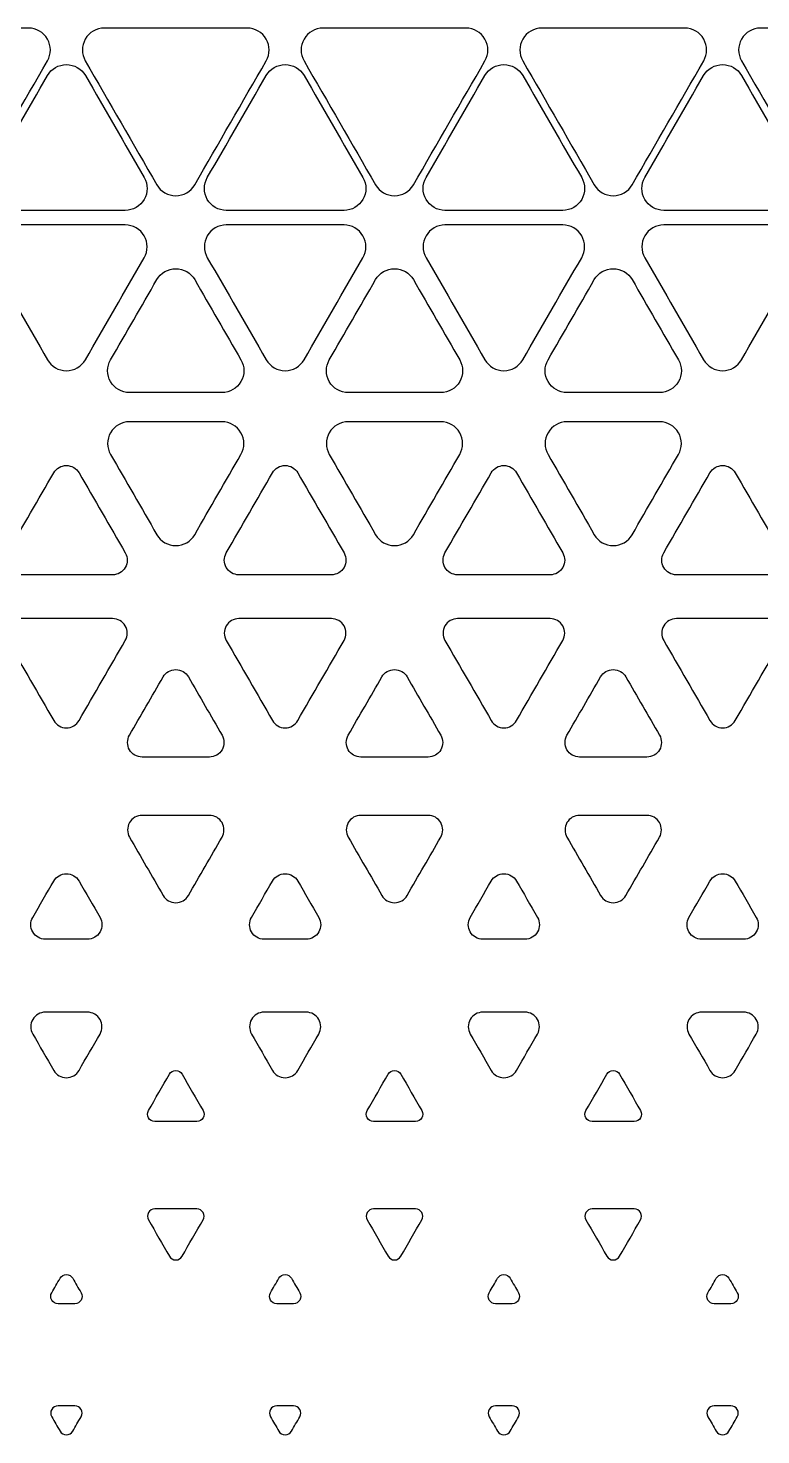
# Model space of a CAD drawing. Extents: x -66 to 148, y 54 to 150.
# Drawn here: x -10.1 to 40.1, y 53.5 to 150 of the extents above; entities that cross this region are included whole.
import ezdxf

# ---------------------------------------------------------------- set-up
doc = ezdxf.new("R2010")
doc.units = 0
doc.layers.add('Default', color=7, linetype='Continuous')

msp = doc.modelspace()

# ---------------------------------------------------------------- linework, layer by layer
at = {"layer": 'Default'}
for points, knots in [([(-21.202, 147.75), (-21.47, 148.215), (-21.47, 148.786), (-21.202, 149.25), (-20.934, 149.714), (-20.439, 150), (-19.903, 150), (-16.634, 150), (-13.366, 150), (-10.097, 150), (-9.561, 150), (-9.066, 149.714), (-8.798, 149.25), (-8.53, 148.786), (-8.53, 148.215), (-8.798, 147.75), (-10.432, 144.918), (-12.066, 142.085), (-13.701, 139.252), (-13.969, 138.788), (-14.464, 138.502), (-15, 138.502), (-15.536, 138.502), (-16.031, 138.788), (-16.299, 139.252), (-17.934, 142.085), (-19.568, 144.918), (-21.202, 147.75)], [0, 0, 0, 0, 1, 1, 1, 2, 2, 2, 11.80577, 11.80577, 11.80577, 12.80577, 12.80577, 12.80577, 13.80577, 13.80577, 13.80577, 23.616986, 23.616986, 23.616986, 24.616986, 24.616986, 24.616986, 25.616986, 25.616986, 25.616986, 35.428202, 35.428202, 35.428202, 35.428202]), ([(-6.202, 147.75), (-6.47, 148.215), (-6.47, 148.786), (-6.202, 149.25), (-5.934, 149.714), (-5.439, 150), (-4.903, 150), (-1.634, 150), (1.634, 150), (4.903, 150), (5.439, 150), (5.934, 149.714), (6.202, 149.25), (6.47, 148.786), (6.47, 148.215), (6.202, 147.75), (4.568, 144.918), (2.934, 142.085), (1.299, 139.252), (1.031, 138.788), (0.536, 138.502), (0, 138.502), (-0.536, 138.502), (-1.031, 138.788), (-1.299, 139.252), (-2.934, 142.085), (-4.568, 144.918), (-6.202, 147.75)], [0, 0, 0, 0, 1, 1, 1, 2, 2, 2, 11.80577, 11.80577, 11.80577, 12.80577, 12.80577, 12.80577, 13.80577, 13.80577, 13.80577, 23.616986, 23.616986, 23.616986, 24.616986, 24.616986, 24.616986, 25.616986, 25.616986, 25.616986, 35.428202, 35.428202, 35.428202, 35.428202]), ([(8.798, 147.75), (8.53, 148.215), (8.53, 148.786), (8.798, 149.25), (9.066, 149.714), (9.561, 150), (10.097, 150), (13.366, 150), (16.634, 150), (19.903, 150), (20.439, 150), (20.934, 149.714), (21.202, 149.25), (21.47, 148.786), (21.47, 148.215), (21.202, 147.75), (19.568, 144.918), (17.934, 142.085), (16.299, 139.252), (16.031, 138.788), (15.536, 138.502), (15, 138.502), (14.464, 138.502), (13.969, 138.788), (13.701, 139.252), (12.066, 142.085), (10.432, 144.918), (8.798, 147.75)], [0, 0, 0, 0, 1, 1, 1, 2, 2, 2, 11.80577, 11.80577, 11.80577, 12.80577, 12.80577, 12.80577, 13.80577, 13.80577, 13.80577, 23.616986, 23.616986, 23.616986, 24.616986, 24.616986, 24.616986, 25.616986, 25.616986, 25.616986, 35.428202, 35.428202, 35.428202, 35.428202]), ([(23.798, 147.75), (23.53, 148.215), (23.53, 148.786), (23.798, 149.25), (24.066, 149.714), (24.561, 150), (25.097, 150), (28.366, 150), (31.634, 150), (34.903, 150), (35.439, 150), (35.934, 149.714), (36.202, 149.25), (36.47, 148.786), (36.47, 148.215), (36.202, 147.75), (34.568, 144.918), (32.934, 142.085), (31.299, 139.252), (31.031, 138.788), (30.536, 138.502), (30, 138.502), (29.464, 138.502), (28.969, 138.788), (28.701, 139.252), (27.066, 142.085), (25.432, 144.918), (23.798, 147.75)], [0, 0, 0, 0, 1, 1, 1, 2, 2, 2, 11.80577, 11.80577, 11.80577, 12.80577, 12.80577, 12.80577, 13.80577, 13.80577, 13.80577, 23.616986, 23.616986, 23.616986, 24.616986, 24.616986, 24.616986, 25.616986, 25.616986, 25.616986, 35.428202, 35.428202, 35.428202, 35.428202]), ([(38.798, 147.75), (38.53, 148.215), (38.53, 148.786), (38.798, 149.25), (39.066, 149.714), (39.561, 150), (40.097, 150), (43.366, 150), (46.634, 150), (49.903, 150), (50.439, 150), (50.934, 149.714), (51.202, 149.25), (51.47, 148.786), (51.47, 148.215), (51.202, 147.75), (49.568, 144.918), (47.934, 142.085), (46.299, 139.252), (46.031, 138.788), (45.536, 138.502), (45, 138.502), (44.464, 138.502), (43.969, 138.788), (43.701, 139.252), (42.066, 142.085), (40.432, 144.918), (38.798, 147.75)], [0, 0, 0, 0, 1, 1, 1, 2, 2, 2, 11.80577, 11.80577, 11.80577, 12.80577, 12.80577, 12.80577, 13.80577, 13.80577, 13.80577, 23.616986, 23.616986, 23.616986, 24.616986, 24.616986, 24.616986, 25.616986, 25.616986, 25.616986, 35.428202, 35.428202, 35.428202, 35.428202]), ([(-6.201, 146.747), (-6.469, 147.212), (-6.964, 147.498), (-7.5, 147.498), (-8.036, 147.498), (-8.531, 147.212), (-8.799, 146.747), (-10.145, 144.415), (-11.491, 142.082), (-12.836, 139.75), (-13.104, 139.285), (-13.104, 138.714), (-12.836, 138.25), (-12.568, 137.786), (-12.073, 137.5), (-11.537, 137.5), (-8.846, 137.5), (-6.154, 137.5), (-3.463, 137.5), (-2.927, 137.5), (-2.432, 137.786), (-2.164, 138.25), (-1.896, 138.714), (-1.896, 139.285), (-2.164, 139.75), (-3.509, 142.082), (-4.855, 144.415), (-6.201, 146.747)], [0, 0, 0, 0, 1, 1, 1, 2, 2, 2, 10.078844, 10.078844, 10.078844, 11.078844, 11.078844, 11.078844, 12.078844, 12.078844, 12.078844, 20.153204, 20.153204, 20.153204, 21.153204, 21.153204, 21.153204, 22.153204, 22.153204, 22.153204, 30.232048, 30.232048, 30.232048, 30.232048]), ([(8.799, 146.747), (8.531, 147.212), (8.036, 147.498), (7.5, 147.498), (6.964, 147.498), (6.469, 147.212), (6.201, 146.747), (4.855, 144.415), (3.509, 142.082), (2.164, 139.75), (1.896, 139.285), (1.896, 138.714), (2.164, 138.25), (2.432, 137.786), (2.927, 137.5), (3.463, 137.5), (6.154, 137.5), (8.846, 137.5), (11.537, 137.5), (12.073, 137.5), (12.568, 137.786), (12.836, 138.25), (13.104, 138.714), (13.104, 139.285), (12.836, 139.75), (11.491, 142.082), (10.145, 144.415), (8.799, 146.747)], [0, 0, 0, 0, 1, 1, 1, 2, 2, 2, 10.078844, 10.078844, 10.078844, 11.078844, 11.078844, 11.078844, 12.078844, 12.078844, 12.078844, 20.153204, 20.153204, 20.153204, 21.153204, 21.153204, 21.153204, 22.153204, 22.153204, 22.153204, 30.232048, 30.232048, 30.232048, 30.232048]), ([(23.799, 146.747), (23.531, 147.212), (23.036, 147.498), (22.5, 147.498), (21.964, 147.498), (21.469, 147.212), (21.201, 146.747), (19.855, 144.415), (18.509, 142.082), (17.164, 139.75), (16.896, 139.285), (16.896, 138.714), (17.164, 138.25), (17.432, 137.786), (17.927, 137.5), (18.463, 137.5), (21.154, 137.5), (23.846, 137.5), (26.537, 137.5), (27.073, 137.5), (27.568, 137.786), (27.836, 138.25), (28.104, 138.714), (28.104, 139.285), (27.836, 139.75), (26.491, 142.082), (25.145, 144.415), (23.799, 146.747)], [0, 0, 0, 0, 1, 1, 1, 2, 2, 2, 10.078844, 10.078844, 10.078844, 11.078844, 11.078844, 11.078844, 12.078844, 12.078844, 12.078844, 20.153204, 20.153204, 20.153204, 21.153204, 21.153204, 21.153204, 22.153204, 22.153204, 22.153204, 30.232048, 30.232048, 30.232048, 30.232048]), ([(38.799, 146.747), (38.531, 147.212), (38.036, 147.498), (37.5, 147.498), (36.964, 147.498), (36.469, 147.212), (36.201, 146.747), (34.855, 144.415), (33.509, 142.082), (32.164, 139.75), (31.896, 139.285), (31.896, 138.714), (32.164, 138.25), (32.432, 137.786), (32.927, 137.5), (33.463, 137.5), (36.154, 137.5), (38.846, 137.5), (41.537, 137.5), (42.073, 137.5), (42.568, 137.786), (42.836, 138.25), (43.104, 138.714), (43.104, 139.285), (42.836, 139.75), (41.491, 142.082), (40.145, 144.415), (38.799, 146.747)], [0, 0, 0, 0, 1, 1, 1, 2, 2, 2, 10.078844, 10.078844, 10.078844, 11.078844, 11.078844, 11.078844, 12.078844, 12.078844, 12.078844, 20.153204, 20.153204, 20.153204, 21.153204, 21.153204, 21.153204, 22.153204, 22.153204, 22.153204, 30.232048, 30.232048, 30.232048, 30.232048]), ([(-6.201, 127.253), (-6.469, 126.788), (-6.964, 126.502), (-7.5, 126.502), (-8.036, 126.502), (-8.531, 126.788), (-8.799, 127.253), (-10.145, 129.585), (-11.491, 131.918), (-12.836, 134.25), (-13.104, 134.715), (-13.104, 135.286), (-12.836, 135.75), (-12.568, 136.214), (-12.073, 136.5), (-11.537, 136.5), (-8.846, 136.5), (-6.154, 136.5), (-3.463, 136.5), (-2.927, 136.5), (-2.432, 136.214), (-2.164, 135.75), (-1.896, 135.286), (-1.896, 134.715), (-2.164, 134.25), (-3.509, 131.918), (-4.855, 129.585), (-6.201, 127.253)], [0, 0, 0, 0, 1, 1, 1, 2, 2, 2, 10.078844, 10.078844, 10.078844, 11.078844, 11.078844, 11.078844, 12.078844, 12.078844, 12.078844, 20.153204, 20.153204, 20.153204, 21.153204, 21.153204, 21.153204, 22.153204, 22.153204, 22.153204, 30.232048, 30.232048, 30.232048, 30.232048]), ([(8.799, 127.253), (8.531, 126.788), (8.036, 126.502), (7.5, 126.502), (6.964, 126.502), (6.469, 126.788), (6.201, 127.253), (4.855, 129.585), (3.509, 131.918), (2.164, 134.25), (1.896, 134.715), (1.896, 135.286), (2.164, 135.75), (2.432, 136.214), (2.927, 136.5), (3.463, 136.5), (6.154, 136.5), (8.846, 136.5), (11.537, 136.5), (12.073, 136.5), (12.568, 136.214), (12.836, 135.75), (13.104, 135.286), (13.104, 134.715), (12.836, 134.25), (11.491, 131.918), (10.145, 129.585), (8.799, 127.253)], [0, 0, 0, 0, 1, 1, 1, 2, 2, 2, 10.078844, 10.078844, 10.078844, 11.078844, 11.078844, 11.078844, 12.078844, 12.078844, 12.078844, 20.153204, 20.153204, 20.153204, 21.153204, 21.153204, 21.153204, 22.153204, 22.153204, 22.153204, 30.232048, 30.232048, 30.232048, 30.232048]), ([(23.799, 127.253), (23.531, 126.788), (23.036, 126.502), (22.5, 126.502), (21.964, 126.502), (21.469, 126.788), (21.201, 127.253), (19.855, 129.585), (18.509, 131.918), (17.164, 134.25), (16.896, 134.715), (16.896, 135.286), (17.164, 135.75), (17.432, 136.214), (17.927, 136.5), (18.463, 136.5), (21.154, 136.5), (23.846, 136.5), (26.537, 136.5), (27.073, 136.5), (27.568, 136.214), (27.836, 135.75), (28.104, 135.286), (28.104, 134.715), (27.836, 134.25), (26.491, 131.918), (25.145, 129.585), (23.799, 127.253)], [0, 0, 0, 0, 1, 1, 1, 2, 2, 2, 10.078844, 10.078844, 10.078844, 11.078844, 11.078844, 11.078844, 12.078844, 12.078844, 12.078844, 20.153204, 20.153204, 20.153204, 21.153204, 21.153204, 21.153204, 22.153204, 22.153204, 22.153204, 30.232048, 30.232048, 30.232048, 30.232048]), ([(38.799, 127.253), (38.531, 126.788), (38.036, 126.502), (37.5, 126.502), (36.964, 126.502), (36.469, 126.788), (36.201, 127.253), (34.855, 129.585), (33.509, 131.918), (32.164, 134.25), (31.896, 134.715), (31.896, 135.286), (32.164, 135.75), (32.432, 136.214), (32.927, 136.5), (33.463, 136.5), (36.154, 136.5), (38.846, 136.5), (41.537, 136.5), (42.073, 136.5), (42.568, 136.214), (42.836, 135.75), (43.104, 135.286), (43.104, 134.715), (42.836, 134.25), (41.491, 131.918), (40.145, 129.585), (38.799, 127.253)], [0, 0, 0, 0, 1, 1, 1, 2, 2, 2, 10.078844, 10.078844, 10.078844, 11.078844, 11.078844, 11.078844, 12.078844, 12.078844, 12.078844, 20.153204, 20.153204, 20.153204, 21.153204, 21.153204, 21.153204, 22.153204, 22.153204, 22.153204, 30.232048, 30.232048, 30.232048, 30.232048]), ([(1.299, 132.747), (1.031, 133.211), (0.536, 133.497), (0, 133.497), (-0.536, 133.497), (-1.031, 133.211), (-1.299, 132.747), (-2.356, 130.914), (-3.414, 129.082), (-4.471, 127.25), (-4.739, 126.785), (-4.738, 126.214), (-4.47, 125.75), (-4.202, 125.286), (-3.707, 125), (-3.171, 125), (-1.057, 125), (1.057, 125), (3.171, 125), (3.707, 125), (4.202, 125.286), (4.47, 125.75), (4.738, 126.214), (4.739, 126.785), (4.471, 127.25), (3.414, 129.082), (2.356, 130.914), (1.299, 132.747)], [0, 0, 0, 0, 1, 1, 1, 2, 2, 2, 8.346472, 8.346472, 8.346472, 9.346472, 9.346472, 9.346472, 10.346472, 10.346472, 10.346472, 16.689422, 16.689422, 16.689422, 17.689422, 17.689422, 17.689422, 18.689422, 18.689422, 18.689422, 25.035895, 25.035895, 25.035895, 25.035895]), ([(16.299, 132.747), (16.031, 133.211), (15.536, 133.497), (15, 133.497), (14.464, 133.497), (13.969, 133.211), (13.701, 132.747), (12.644, 130.914), (11.586, 129.082), (10.529, 127.25), (10.261, 126.785), (10.262, 126.214), (10.53, 125.75), (10.798, 125.286), (11.293, 125), (11.829, 125), (13.943, 125), (16.057, 125), (18.171, 125), (18.707, 125), (19.202, 125.286), (19.47, 125.75), (19.738, 126.214), (19.739, 126.785), (19.471, 127.25), (18.414, 129.082), (17.356, 130.914), (16.299, 132.747)], [0, 0, 0, 0, 1, 1, 1, 2, 2, 2, 8.346472, 8.346472, 8.346472, 9.346472, 9.346472, 9.346472, 10.346472, 10.346472, 10.346472, 16.689422, 16.689422, 16.689422, 17.689422, 17.689422, 17.689422, 18.689422, 18.689422, 18.689422, 25.035895, 25.035895, 25.035895, 25.035895]), ([(31.299, 132.747), (31.031, 133.211), (30.536, 133.497), (30, 133.497), (29.464, 133.497), (28.969, 133.211), (28.701, 132.747), (27.644, 130.914), (26.586, 129.082), (25.529, 127.25), (25.261, 126.785), (25.262, 126.214), (25.53, 125.75), (25.798, 125.286), (26.293, 125), (26.829, 125), (28.943, 125), (31.057, 125), (33.171, 125), (33.707, 125), (34.202, 125.286), (34.47, 125.75), (34.738, 126.214), (34.739, 126.785), (34.471, 127.25), (33.414, 129.082), (32.356, 130.914), (31.299, 132.747)], [0, 0, 0, 0, 1, 1, 1, 2, 2, 2, 8.346472, 8.346472, 8.346472, 9.346472, 9.346472, 9.346472, 10.346472, 10.346472, 10.346472, 16.689422, 16.689422, 16.689422, 17.689422, 17.689422, 17.689422, 18.689422, 18.689422, 18.689422, 25.035895, 25.035895, 25.035895, 25.035895]), ([(1.299, 115.253), (1.031, 114.789), (0.536, 114.503), (0, 114.503), (-0.536, 114.503), (-1.031, 114.789), (-1.299, 115.253), (-2.356, 117.086), (-3.414, 118.918), (-4.471, 120.75), (-4.739, 121.215), (-4.738, 121.786), (-4.47, 122.25), (-4.202, 122.714), (-3.707, 123), (-3.171, 123), (-1.057, 123), (1.057, 123), (3.171, 123), (3.707, 123), (4.202, 122.714), (4.47, 122.25), (4.738, 121.786), (4.739, 121.215), (4.471, 120.75), (3.414, 118.918), (2.356, 117.086), (1.299, 115.253)], [0, 0, 0, 0, 1, 1, 1, 2, 2, 2, 8.346472, 8.346472, 8.346472, 9.346472, 9.346472, 9.346472, 10.346472, 10.346472, 10.346472, 16.689422, 16.689422, 16.689422, 17.689422, 17.689422, 17.689422, 18.689422, 18.689422, 18.689422, 25.035895, 25.035895, 25.035895, 25.035895]), ([(16.299, 115.253), (16.031, 114.789), (15.536, 114.503), (15, 114.503), (14.464, 114.503), (13.969, 114.789), (13.701, 115.253), (12.644, 117.086), (11.586, 118.918), (10.529, 120.75), (10.261, 121.215), (10.262, 121.786), (10.53, 122.25), (10.798, 122.714), (11.293, 123), (11.829, 123), (13.943, 123), (16.057, 123), (18.171, 123), (18.707, 123), (19.202, 122.714), (19.47, 122.25), (19.738, 121.786), (19.739, 121.215), (19.471, 120.75), (18.414, 118.918), (17.356, 117.086), (16.299, 115.253)], [0, 0, 0, 0, 1, 1, 1, 2, 2, 2, 8.346472, 8.346472, 8.346472, 9.346472, 9.346472, 9.346472, 10.346472, 10.346472, 10.346472, 16.689422, 16.689422, 16.689422, 17.689422, 17.689422, 17.689422, 18.689422, 18.689422, 18.689422, 25.035895, 25.035895, 25.035895, 25.035895]), ([(31.299, 115.253), (31.031, 114.789), (30.536, 114.503), (30, 114.503), (29.464, 114.503), (28.969, 114.789), (28.701, 115.253), (27.644, 117.086), (26.586, 118.918), (25.529, 120.75), (25.261, 121.215), (25.262, 121.786), (25.53, 122.25), (25.798, 122.714), (26.293, 123), (26.829, 123), (28.943, 123), (31.057, 123), (33.171, 123), (33.707, 123), (34.202, 122.714), (34.47, 122.25), (34.738, 121.786), (34.739, 121.215), (34.471, 120.75), (33.414, 118.918), (32.356, 117.086), (31.299, 115.253)], [0, 0, 0, 0, 1, 1, 1, 2, 2, 2, 8.346472, 8.346472, 8.346472, 9.346472, 9.346472, 9.346472, 10.346472, 10.346472, 10.346472, 16.689422, 16.689422, 16.689422, 17.689422, 17.689422, 17.689422, 18.689422, 18.689422, 18.689422, 25.035895, 25.035895, 25.035895, 25.035895]), ([(-6.634, 119.497), (-6.812, 119.807), (-7.143, 119.997), (-7.5, 119.997), (-7.857, 119.997), (-8.188, 119.807), (-8.366, 119.497), (-9.423, 117.665), (-10.481, 115.832), (-11.538, 114), (-11.716, 113.69), (-11.716, 113.309), (-11.537, 113), (-11.359, 112.691), (-11.029, 112.5), (-10.671, 112.5), (-8.557, 112.5), (-6.443, 112.5), (-4.329, 112.5), (-3.971, 112.5), (-3.641, 112.691), (-3.463, 113), (-3.284, 113.309), (-3.284, 113.69), (-3.462, 114), (-4.519, 115.832), (-5.577, 117.665), (-6.634, 119.497)], [0, 0, 0, 0, 1, 1, 1, 2, 2, 2, 8.346472, 8.346472, 8.346472, 9.346472, 9.346472, 9.346472, 10.346472, 10.346472, 10.346472, 16.689422, 16.689422, 16.689422, 17.689422, 17.689422, 17.689422, 18.689422, 18.689422, 18.689422, 25.035895, 25.035895, 25.035895, 25.035895]), ([(8.366, 119.497), (8.188, 119.807), (7.857, 119.997), (7.5, 119.997), (7.143, 119.997), (6.812, 119.807), (6.634, 119.497), (5.577, 117.665), (4.519, 115.832), (3.462, 114), (3.284, 113.69), (3.284, 113.309), (3.463, 113), (3.641, 112.691), (3.971, 112.5), (4.329, 112.5), (6.443, 112.5), (8.557, 112.5), (10.671, 112.5), (11.029, 112.5), (11.359, 112.691), (11.537, 113), (11.716, 113.309), (11.716, 113.69), (11.538, 114), (10.481, 115.832), (9.423, 117.665), (8.366, 119.497)], [0, 0, 0, 0, 1, 1, 1, 2, 2, 2, 8.346472, 8.346472, 8.346472, 9.346472, 9.346472, 9.346472, 10.346472, 10.346472, 10.346472, 16.689422, 16.689422, 16.689422, 17.689422, 17.689422, 17.689422, 18.689422, 18.689422, 18.689422, 25.035895, 25.035895, 25.035895, 25.035895]), ([(23.366, 119.497), (23.188, 119.807), (22.857, 119.997), (22.5, 119.997), (22.143, 119.997), (21.812, 119.807), (21.634, 119.497), (20.577, 117.665), (19.519, 115.832), (18.462, 114), (18.284, 113.69), (18.284, 113.309), (18.463, 113), (18.641, 112.691), (18.971, 112.5), (19.329, 112.5), (21.443, 112.5), (23.557, 112.5), (25.671, 112.5), (26.029, 112.5), (26.359, 112.691), (26.537, 113), (26.716, 113.309), (26.716, 113.69), (26.538, 114), (25.481, 115.832), (24.423, 117.665), (23.366, 119.497)], [0, 0, 0, 0, 1, 1, 1, 2, 2, 2, 8.346472, 8.346472, 8.346472, 9.346472, 9.346472, 9.346472, 10.346472, 10.346472, 10.346472, 16.689422, 16.689422, 16.689422, 17.689422, 17.689422, 17.689422, 18.689422, 18.689422, 18.689422, 25.035895, 25.035895, 25.035895, 25.035895]), ([(38.366, 119.497), (38.188, 119.807), (37.857, 119.997), (37.5, 119.997), (37.143, 119.997), (36.812, 119.807), (36.634, 119.497), (35.577, 117.665), (34.519, 115.832), (33.462, 114), (33.284, 113.69), (33.284, 113.309), (33.463, 113), (33.641, 112.691), (33.971, 112.5), (34.329, 112.5), (36.443, 112.5), (38.557, 112.5), (40.671, 112.5), (41.029, 112.5), (41.359, 112.691), (41.537, 113), (41.716, 113.309), (41.716, 113.69), (41.538, 114), (40.481, 115.832), (39.423, 117.665), (38.366, 119.497)], [0, 0, 0, 0, 1, 1, 1, 2, 2, 2, 8.346472, 8.346472, 8.346472, 9.346472, 9.346472, 9.346472, 10.346472, 10.346472, 10.346472, 16.689422, 16.689422, 16.689422, 17.689422, 17.689422, 17.689422, 18.689422, 18.689422, 18.689422, 25.035895, 25.035895, 25.035895, 25.035895]), ([(-6.634, 102.503), (-6.812, 102.193), (-7.143, 102.003), (-7.5, 102.003), (-7.857, 102.003), (-8.188, 102.193), (-8.366, 102.503), (-9.423, 104.335), (-10.481, 106.168), (-11.538, 108), (-11.716, 108.31), (-11.716, 108.691), (-11.537, 109), (-11.359, 109.309), (-11.029, 109.5), (-10.671, 109.5), (-8.557, 109.5), (-6.443, 109.5), (-4.329, 109.5), (-3.971, 109.5), (-3.641, 109.309), (-3.463, 109), (-3.284, 108.691), (-3.284, 108.31), (-3.462, 108), (-4.519, 106.168), (-5.577, 104.335), (-6.634, 102.503)], [0, 0, 0, 0, 1, 1, 1, 2, 2, 2, 8.346472, 8.346472, 8.346472, 9.346472, 9.346472, 9.346472, 10.346472, 10.346472, 10.346472, 16.689422, 16.689422, 16.689422, 17.689422, 17.689422, 17.689422, 18.689422, 18.689422, 18.689422, 25.035895, 25.035895, 25.035895, 25.035895]), ([(8.366, 102.503), (8.188, 102.193), (7.857, 102.003), (7.5, 102.003), (7.143, 102.003), (6.812, 102.193), (6.634, 102.503), (5.577, 104.335), (4.519, 106.168), (3.462, 108), (3.284, 108.31), (3.284, 108.691), (3.463, 109), (3.641, 109.309), (3.971, 109.5), (4.329, 109.5), (6.443, 109.5), (8.557, 109.5), (10.671, 109.5), (11.029, 109.5), (11.359, 109.309), (11.537, 109), (11.716, 108.691), (11.716, 108.31), (11.538, 108), (10.481, 106.168), (9.423, 104.335), (8.366, 102.503)], [0, 0, 0, 0, 1, 1, 1, 2, 2, 2, 8.346472, 8.346472, 8.346472, 9.346472, 9.346472, 9.346472, 10.346472, 10.346472, 10.346472, 16.689422, 16.689422, 16.689422, 17.689422, 17.689422, 17.689422, 18.689422, 18.689422, 18.689422, 25.035895, 25.035895, 25.035895, 25.035895]), ([(23.366, 102.503), (23.188, 102.193), (22.857, 102.003), (22.5, 102.003), (22.143, 102.003), (21.812, 102.193), (21.634, 102.503), (20.577, 104.335), (19.519, 106.168), (18.462, 108), (18.284, 108.31), (18.284, 108.691), (18.463, 109), (18.641, 109.309), (18.971, 109.5), (19.329, 109.5), (21.443, 109.5), (23.557, 109.5), (25.671, 109.5), (26.029, 109.5), (26.359, 109.309), (26.537, 109), (26.716, 108.691), (26.716, 108.31), (26.538, 108), (25.481, 106.168), (24.423, 104.335), (23.366, 102.503)], [0, 0, 0, 0, 1, 1, 1, 2, 2, 2, 8.346472, 8.346472, 8.346472, 9.346472, 9.346472, 9.346472, 10.346472, 10.346472, 10.346472, 16.689422, 16.689422, 16.689422, 17.689422, 17.689422, 17.689422, 18.689422, 18.689422, 18.689422, 25.035895, 25.035895, 25.035895, 25.035895]), ([(38.366, 102.503), (38.188, 102.193), (37.857, 102.003), (37.5, 102.003), (37.143, 102.003), (36.812, 102.193), (36.634, 102.503), (35.577, 104.335), (34.519, 106.168), (33.462, 108), (33.284, 108.31), (33.284, 108.691), (33.463, 109), (33.641, 109.309), (33.971, 109.5), (34.329, 109.5), (36.443, 109.5), (38.557, 109.5), (40.671, 109.5), (41.029, 109.5), (41.359, 109.309), (41.537, 109), (41.716, 108.691), (41.716, 108.31), (41.538, 108), (40.481, 106.168), (39.423, 104.335), (38.366, 102.503)], [0, 0, 0, 0, 1, 1, 1, 2, 2, 2, 8.346472, 8.346472, 8.346472, 9.346472, 9.346472, 9.346472, 10.346472, 10.346472, 10.346472, 16.689422, 16.689422, 16.689422, 17.689422, 17.689422, 17.689422, 18.689422, 18.689422, 18.689422, 25.035895, 25.035895, 25.035895, 25.035895]), ([(0.866, 105.496), (0.688, 105.806), (0.357, 105.997), (0, 105.997), (-0.357, 105.997), (-0.688, 105.806), (-0.866, 105.496), (-1.635, 104.164), (-2.403, 102.832), (-3.172, 101.5), (-3.35, 101.19), (-3.35, 100.809), (-3.172, 100.5), (-2.993, 100.191), (-2.663, 100), (-2.306, 100), (-0.769, 100), (0.769, 100), (2.306, 100), (2.663, 100), (2.993, 100.191), (3.172, 100.5), (3.35, 100.809), (3.35, 101.19), (3.172, 101.5), (2.403, 102.832), (1.635, 104.164), (0.866, 105.496)], [0, 0, 0, 0, 1, 1, 1, 2, 2, 2, 6.614101, 6.614101, 6.614101, 7.614101, 7.614101, 7.614101, 8.614101, 8.614101, 8.614101, 13.22564, 13.22564, 13.22564, 14.22564, 14.22564, 14.22564, 15.22564, 15.22564, 15.22564, 19.839741, 19.839741, 19.839741, 19.839741]), ([(15.866, 105.496), (15.688, 105.806), (15.357, 105.997), (15, 105.997), (14.643, 105.997), (14.312, 105.806), (14.134, 105.496), (13.365, 104.164), (12.597, 102.832), (11.828, 101.5), (11.65, 101.19), (11.65, 100.809), (11.828, 100.5), (12.007, 100.191), (12.337, 100), (12.694, 100), (14.231, 100), (15.769, 100), (17.306, 100), (17.663, 100), (17.993, 100.191), (18.172, 100.5), (18.35, 100.809), (18.35, 101.19), (18.172, 101.5), (17.403, 102.832), (16.635, 104.164), (15.866, 105.496)], [0, 0, 0, 0, 1, 1, 1, 2, 2, 2, 6.614101, 6.614101, 6.614101, 7.614101, 7.614101, 7.614101, 8.614101, 8.614101, 8.614101, 13.22564, 13.22564, 13.22564, 14.22564, 14.22564, 14.22564, 15.22564, 15.22564, 15.22564, 19.839741, 19.839741, 19.839741, 19.839741]), ([(30.866, 105.496), (30.688, 105.806), (30.357, 105.997), (30, 105.997), (29.643, 105.997), (29.312, 105.806), (29.134, 105.496), (28.365, 104.164), (27.597, 102.832), (26.828, 101.5), (26.65, 101.19), (26.65, 100.809), (26.828, 100.5), (27.007, 100.191), (27.337, 100), (27.694, 100), (29.231, 100), (30.769, 100), (32.306, 100), (32.663, 100), (32.993, 100.191), (33.172, 100.5), (33.35, 100.809), (33.35, 101.19), (33.172, 101.5), (32.403, 102.832), (31.635, 104.164), (30.866, 105.496)], [0, 0, 0, 0, 1, 1, 1, 2, 2, 2, 6.614101, 6.614101, 6.614101, 7.614101, 7.614101, 7.614101, 8.614101, 8.614101, 8.614101, 13.22564, 13.22564, 13.22564, 14.22564, 14.22564, 14.22564, 15.22564, 15.22564, 15.22564, 19.839741, 19.839741, 19.839741, 19.839741]), ([(0.866, 90.504), (0.688, 90.194), (0.357, 90.003), (0, 90.003), (-0.357, 90.003), (-0.688, 90.194), (-0.866, 90.504), (-1.635, 91.836), (-2.403, 93.168), (-3.172, 94.5), (-3.35, 94.81), (-3.35, 95.191), (-3.172, 95.5), (-2.993, 95.809), (-2.663, 96), (-2.306, 96), (-0.769, 96), (0.769, 96), (2.306, 96), (2.663, 96), (2.993, 95.809), (3.172, 95.5), (3.35, 95.191), (3.35, 94.81), (3.172, 94.5), (2.403, 93.168), (1.635, 91.836), (0.866, 90.504)], [0, 0, 0, 0, 1, 1, 1, 2, 2, 2, 6.614101, 6.614101, 6.614101, 7.614101, 7.614101, 7.614101, 8.614101, 8.614101, 8.614101, 13.22564, 13.22564, 13.22564, 14.22564, 14.22564, 14.22564, 15.22564, 15.22564, 15.22564, 19.839741, 19.839741, 19.839741, 19.839741]), ([(15.866, 90.504), (15.688, 90.194), (15.357, 90.003), (15, 90.003), (14.643, 90.003), (14.312, 90.194), (14.134, 90.504), (13.365, 91.836), (12.597, 93.168), (11.828, 94.5), (11.65, 94.81), (11.65, 95.191), (11.828, 95.5), (12.007, 95.809), (12.337, 96), (12.694, 96), (14.231, 96), (15.769, 96), (17.306, 96), (17.663, 96), (17.993, 95.809), (18.172, 95.5), (18.35, 95.191), (18.35, 94.81), (18.172, 94.5), (17.403, 93.168), (16.635, 91.836), (15.866, 90.504)], [0, 0, 0, 0, 1, 1, 1, 2, 2, 2, 6.614101, 6.614101, 6.614101, 7.614101, 7.614101, 7.614101, 8.614101, 8.614101, 8.614101, 13.22564, 13.22564, 13.22564, 14.22564, 14.22564, 14.22564, 15.22564, 15.22564, 15.22564, 19.839741, 19.839741, 19.839741, 19.839741]), ([(30.866, 90.504), (30.688, 90.194), (30.357, 90.003), (30, 90.003), (29.643, 90.003), (29.312, 90.194), (29.134, 90.504), (28.365, 91.836), (27.597, 93.168), (26.828, 94.5), (26.65, 94.81), (26.65, 95.191), (26.828, 95.5), (27.007, 95.809), (27.337, 96), (27.694, 96), (29.231, 96), (30.769, 96), (32.306, 96), (32.663, 96), (32.993, 95.809), (33.172, 95.5), (33.35, 95.191), (33.35, 94.81), (33.172, 94.5), (32.403, 93.168), (31.635, 91.836), (30.866, 90.504)], [0, 0, 0, 0, 1, 1, 1, 2, 2, 2, 6.614101, 6.614101, 6.614101, 7.614101, 7.614101, 7.614101, 8.614101, 8.614101, 8.614101, 13.22564, 13.22564, 13.22564, 14.22564, 14.22564, 14.22564, 15.22564, 15.22564, 15.22564, 19.839741, 19.839741, 19.839741, 19.839741]), ([(-6.634, 91.496), (-6.812, 91.805), (-7.143, 91.996), (-7.5, 91.996), (-7.857, 91.996), (-8.188, 91.805), (-8.366, 91.496), (-8.846, 90.664), (-9.326, 89.832), (-9.806, 89), (-9.985, 88.69), (-9.985, 88.309), (-9.806, 88), (-9.627, 87.691), (-9.297, 87.5), (-8.94, 87.5), (-7.98, 87.5), (-7.02, 87.5), (-6.06, 87.5), (-5.703, 87.5), (-5.373, 87.691), (-5.194, 88), (-5.015, 88.309), (-5.015, 88.69), (-5.194, 89), (-5.674, 89.832), (-6.154, 90.664), (-6.634, 91.496)], [0, 0, 0, 0, 1, 1, 1, 2, 2, 2, 4.881729, 4.881729, 4.881729, 5.881729, 5.881729, 5.881729, 6.881729, 6.881729, 6.881729, 9.761859, 9.761859, 9.761859, 10.761859, 10.761859, 10.761859, 11.761859, 11.761859, 11.761859, 14.643588, 14.643588, 14.643588, 14.643588]), ([(8.366, 91.496), (8.188, 91.805), (7.857, 91.996), (7.5, 91.996), (7.143, 91.996), (6.812, 91.805), (6.634, 91.496), (6.154, 90.664), (5.674, 89.832), (5.194, 89), (5.015, 88.69), (5.015, 88.309), (5.194, 88), (5.373, 87.691), (5.703, 87.5), (6.06, 87.5), (7.02, 87.5), (7.98, 87.5), (8.94, 87.5), (9.297, 87.5), (9.627, 87.691), (9.806, 88), (9.985, 88.309), (9.985, 88.69), (9.806, 89), (9.326, 89.832), (8.846, 90.664), (8.366, 91.496)], [0, 0, 0, 0, 1, 1, 1, 2, 2, 2, 4.881729, 4.881729, 4.881729, 5.881729, 5.881729, 5.881729, 6.881729, 6.881729, 6.881729, 9.761859, 9.761859, 9.761859, 10.761859, 10.761859, 10.761859, 11.761859, 11.761859, 11.761859, 14.643588, 14.643588, 14.643588, 14.643588]), ([(23.366, 91.496), (23.188, 91.805), (22.857, 91.996), (22.5, 91.996), (22.143, 91.996), (21.812, 91.805), (21.634, 91.496), (21.154, 90.664), (20.674, 89.832), (20.194, 89), (20.015, 88.69), (20.015, 88.309), (20.194, 88), (20.373, 87.691), (20.703, 87.5), (21.06, 87.5), (22.02, 87.5), (22.98, 87.5), (23.94, 87.5), (24.297, 87.5), (24.627, 87.691), (24.806, 88), (24.985, 88.309), (24.985, 88.69), (24.806, 89), (24.326, 89.832), (23.846, 90.664), (23.366, 91.496)], [0, 0, 0, 0, 1, 1, 1, 2, 2, 2, 4.881729, 4.881729, 4.881729, 5.881729, 5.881729, 5.881729, 6.881729, 6.881729, 6.881729, 9.761859, 9.761859, 9.761859, 10.761859, 10.761859, 10.761859, 11.761859, 11.761859, 11.761859, 14.643588, 14.643588, 14.643588, 14.643588]), ([(38.366, 91.496), (38.188, 91.805), (37.857, 91.996), (37.5, 91.996), (37.143, 91.996), (36.812, 91.805), (36.634, 91.496), (36.154, 90.664), (35.674, 89.832), (35.194, 89), (35.015, 88.69), (35.015, 88.309), (35.194, 88), (35.373, 87.691), (35.703, 87.5), (36.06, 87.5), (37.02, 87.5), (37.98, 87.5), (38.94, 87.5), (39.297, 87.5), (39.627, 87.691), (39.806, 88), (39.985, 88.309), (39.985, 88.69), (39.806, 89), (39.326, 89.832), (38.846, 90.664), (38.366, 91.496)], [0, 0, 0, 0, 1, 1, 1, 2, 2, 2, 4.881729, 4.881729, 4.881729, 5.881729, 5.881729, 5.881729, 6.881729, 6.881729, 6.881729, 9.761859, 9.761859, 9.761859, 10.761859, 10.761859, 10.761859, 11.761859, 11.761859, 11.761859, 14.643588, 14.643588, 14.643588, 14.643588]), ([(-6.634, 78.504), (-6.812, 78.195), (-7.143, 78.004), (-7.5, 78.004), (-7.857, 78.004), (-8.188, 78.195), (-8.366, 78.504), (-8.846, 79.336), (-9.326, 80.168), (-9.806, 81), (-9.985, 81.31), (-9.985, 81.691), (-9.806, 82), (-9.627, 82.309), (-9.297, 82.5), (-8.94, 82.5), (-7.98, 82.5), (-7.02, 82.5), (-6.06, 82.5), (-5.703, 82.5), (-5.373, 82.309), (-5.194, 82), (-5.015, 81.691), (-5.015, 81.31), (-5.194, 81), (-5.674, 80.168), (-6.154, 79.336), (-6.634, 78.504)], [0, 0, 0, 0, 1, 1, 1, 2, 2, 2, 4.881729, 4.881729, 4.881729, 5.881729, 5.881729, 5.881729, 6.881729, 6.881729, 6.881729, 9.761859, 9.761859, 9.761859, 10.761859, 10.761859, 10.761859, 11.761859, 11.761859, 11.761859, 14.643588, 14.643588, 14.643588, 14.643588]), ([(8.366, 78.504), (8.188, 78.195), (7.857, 78.004), (7.5, 78.004), (7.143, 78.004), (6.812, 78.195), (6.634, 78.504), (6.154, 79.336), (5.674, 80.168), (5.194, 81), (5.015, 81.31), (5.015, 81.691), (5.194, 82), (5.373, 82.309), (5.703, 82.5), (6.06, 82.5), (7.02, 82.5), (7.98, 82.5), (8.94, 82.5), (9.297, 82.5), (9.627, 82.309), (9.806, 82), (9.985, 81.691), (9.985, 81.31), (9.806, 81), (9.326, 80.168), (8.846, 79.336), (8.366, 78.504)], [0, 0, 0, 0, 1, 1, 1, 2, 2, 2, 4.881729, 4.881729, 4.881729, 5.881729, 5.881729, 5.881729, 6.881729, 6.881729, 6.881729, 9.761859, 9.761859, 9.761859, 10.761859, 10.761859, 10.761859, 11.761859, 11.761859, 11.761859, 14.643588, 14.643588, 14.643588, 14.643588]), ([(23.366, 78.504), (23.188, 78.195), (22.857, 78.004), (22.5, 78.004), (22.143, 78.004), (21.812, 78.195), (21.634, 78.504), (21.154, 79.336), (20.674, 80.168), (20.194, 81), (20.015, 81.31), (20.015, 81.691), (20.194, 82), (20.373, 82.309), (20.703, 82.5), (21.06, 82.5), (22.02, 82.5), (22.98, 82.5), (23.94, 82.5), (24.297, 82.5), (24.627, 82.309), (24.806, 82), (24.985, 81.691), (24.985, 81.31), (24.806, 81), (24.326, 80.168), (23.846, 79.336), (23.366, 78.504)], [0, 0, 0, 0, 1, 1, 1, 2, 2, 2, 4.881729, 4.881729, 4.881729, 5.881729, 5.881729, 5.881729, 6.881729, 6.881729, 6.881729, 9.761859, 9.761859, 9.761859, 10.761859, 10.761859, 10.761859, 11.761859, 11.761859, 11.761859, 14.643588, 14.643588, 14.643588, 14.643588]), ([(38.366, 78.504), (38.188, 78.195), (37.857, 78.004), (37.5, 78.004), (37.143, 78.004), (36.812, 78.195), (36.634, 78.504), (36.154, 79.336), (35.674, 80.168), (35.194, 81), (35.015, 81.31), (35.015, 81.691), (35.194, 82), (35.373, 82.309), (35.703, 82.5), (36.06, 82.5), (37.02, 82.5), (37.98, 82.5), (38.94, 82.5), (39.297, 82.5), (39.627, 82.309), (39.806, 82), (39.985, 81.691), (39.985, 81.31), (39.806, 81), (39.326, 80.168), (38.846, 79.336), (38.366, 78.504)], [0, 0, 0, 0, 1, 1, 1, 2, 2, 2, 4.881729, 4.881729, 4.881729, 5.881729, 5.881729, 5.881729, 6.881729, 6.881729, 6.881729, 9.761859, 9.761859, 9.761859, 10.761859, 10.761859, 10.761859, 11.761859, 11.761859, 11.761859, 14.643588, 14.643588, 14.643588, 14.643588]), ([(0.433, 78.246), (0.344, 78.401), (0.179, 78.496), (0, 78.496), (-0.179, 78.496), (-0.344, 78.401), (-0.433, 78.246), (-0.913, 77.414), (-1.393, 76.582), (-1.873, 75.75), (-1.962, 75.595), (-1.962, 75.405), (-1.873, 75.25), (-1.784, 75.095), (-1.619, 75), (-1.44, 75), (-0.48, 75), (0.48, 75), (1.44, 75), (1.619, 75), (1.784, 75.095), (1.873, 75.25), (1.962, 75.405), (1.962, 75.595), (1.873, 75.75), (1.393, 76.582), (0.913, 77.414), (0.433, 78.246)], [0, 0, 0, 0, 1, 1, 1, 2, 2, 2, 4.881729, 4.881729, 4.881729, 5.881729, 5.881729, 5.881729, 6.881729, 6.881729, 6.881729, 9.761859, 9.761859, 9.761859, 10.761859, 10.761859, 10.761859, 11.761859, 11.761859, 11.761859, 14.643588, 14.643588, 14.643588, 14.643588]), ([(15.433, 78.246), (15.344, 78.401), (15.179, 78.496), (15, 78.496), (14.821, 78.496), (14.656, 78.401), (14.567, 78.246), (14.087, 77.414), (13.607, 76.582), (13.127, 75.75), (13.038, 75.595), (13.038, 75.405), (13.127, 75.25), (13.216, 75.095), (13.381, 75), (13.56, 75), (14.52, 75), (15.48, 75), (16.44, 75), (16.619, 75), (16.784, 75.095), (16.873, 75.25), (16.962, 75.405), (16.962, 75.595), (16.873, 75.75), (16.393, 76.582), (15.913, 77.414), (15.433, 78.246)], [0, 0, 0, 0, 1, 1, 1, 2, 2, 2, 4.881729, 4.881729, 4.881729, 5.881729, 5.881729, 5.881729, 6.881729, 6.881729, 6.881729, 9.761859, 9.761859, 9.761859, 10.761859, 10.761859, 10.761859, 11.761859, 11.761859, 11.761859, 14.643588, 14.643588, 14.643588, 14.643588]), ([(30.433, 78.246), (30.344, 78.401), (30.179, 78.496), (30, 78.496), (29.821, 78.496), (29.656, 78.401), (29.567, 78.246), (29.087, 77.414), (28.607, 76.582), (28.127, 75.75), (28.038, 75.595), (28.038, 75.405), (28.127, 75.25), (28.216, 75.095), (28.381, 75), (28.56, 75), (29.52, 75), (30.48, 75), (31.44, 75), (31.619, 75), (31.784, 75.095), (31.873, 75.25), (31.962, 75.405), (31.962, 75.595), (31.873, 75.75), (31.393, 76.582), (30.913, 77.414), (30.433, 78.246)], [0, 0, 0, 0, 1, 1, 1, 2, 2, 2, 4.881729, 4.881729, 4.881729, 5.881729, 5.881729, 5.881729, 6.881729, 6.881729, 6.881729, 9.761859, 9.761859, 9.761859, 10.761859, 10.761859, 10.761859, 11.761859, 11.761859, 11.761859, 14.643588, 14.643588, 14.643588, 14.643588]), ([(0.433, 65.754), (0.344, 65.599), (0.179, 65.504), (0, 65.504), (-0.179, 65.504), (-0.344, 65.599), (-0.433, 65.754), (-0.913, 66.586), (-1.393, 67.418), (-1.873, 68.25), (-1.962, 68.405), (-1.962, 68.595), (-1.873, 68.75), (-1.784, 68.905), (-1.619, 69), (-1.44, 69), (-0.48, 69), (0.48, 69), (1.44, 69), (1.619, 69), (1.784, 68.905), (1.873, 68.75), (1.962, 68.595), (1.962, 68.405), (1.873, 68.25), (1.393, 67.418), (0.913, 66.586), (0.433, 65.754)], [0, 0, 0, 0, 1, 1, 1, 2, 2, 2, 4.881729, 4.881729, 4.881729, 5.881729, 5.881729, 5.881729, 6.881729, 6.881729, 6.881729, 9.761859, 9.761859, 9.761859, 10.761859, 10.761859, 10.761859, 11.761859, 11.761859, 11.761859, 14.643588, 14.643588, 14.643588, 14.643588]), ([(15.433, 65.754), (15.344, 65.599), (15.179, 65.504), (15, 65.504), (14.821, 65.504), (14.656, 65.599), (14.567, 65.754), (14.087, 66.586), (13.607, 67.418), (13.127, 68.25), (13.038, 68.405), (13.038, 68.595), (13.127, 68.75), (13.216, 68.905), (13.381, 69), (13.56, 69), (14.52, 69), (15.48, 69), (16.44, 69), (16.619, 69), (16.784, 68.905), (16.873, 68.75), (16.962, 68.595), (16.962, 68.405), (16.873, 68.25), (16.393, 67.418), (15.913, 66.586), (15.433, 65.754)], [0, 0, 0, 0, 1, 1, 1, 2, 2, 2, 4.881729, 4.881729, 4.881729, 5.881729, 5.881729, 5.881729, 6.881729, 6.881729, 6.881729, 9.761859, 9.761859, 9.761859, 10.761859, 10.761859, 10.761859, 11.761859, 11.761859, 11.761859, 14.643588, 14.643588, 14.643588, 14.643588]), ([(30.433, 65.754), (30.344, 65.599), (30.179, 65.504), (30, 65.504), (29.821, 65.504), (29.656, 65.599), (29.567, 65.754), (29.087, 66.586), (28.607, 67.418), (28.127, 68.25), (28.038, 68.405), (28.038, 68.595), (28.127, 68.75), (28.216, 68.905), (28.381, 69), (28.56, 69), (29.52, 69), (30.48, 69), (31.44, 69), (31.619, 69), (31.784, 68.905), (31.873, 68.75), (31.962, 68.595), (31.962, 68.405), (31.873, 68.25), (31.393, 67.418), (30.913, 66.586), (30.433, 65.754)], [0, 0, 0, 0, 1, 1, 1, 2, 2, 2, 4.881729, 4.881729, 4.881729, 5.881729, 5.881729, 5.881729, 6.881729, 6.881729, 6.881729, 9.761859, 9.761859, 9.761859, 10.761859, 10.761859, 10.761859, 11.761859, 11.761859, 11.761859, 14.643588, 14.643588, 14.643588, 14.643588]), ([(-7.067, 64.245), (-7.156, 64.4), (-7.321, 64.496), (-7.5, 64.496), (-7.679, 64.496), (-7.844, 64.4), (-7.933, 64.245), (-8.125, 63.914), (-8.316, 63.582), (-8.507, 63.25), (-8.597, 63.095), (-8.597, 62.905), (-8.507, 62.75), (-8.418, 62.595), (-8.253, 62.5), (-8.074, 62.5), (-7.691, 62.5), (-7.309, 62.5), (-6.926, 62.5), (-6.747, 62.5), (-6.582, 62.595), (-6.493, 62.75), (-6.403, 62.905), (-6.403, 63.095), (-6.493, 63.25), (-6.684, 63.582), (-6.875, 63.914), (-7.067, 64.245)], [0, 0, 0, 0, 1, 1, 1, 2, 2, 2, 3.149357, 3.149357, 3.149357, 4.149357, 4.149357, 4.149357, 5.149357, 5.149357, 5.149357, 6.298077, 6.298077, 6.298077, 7.298077, 7.298077, 7.298077, 8.298077, 8.298077, 8.298077, 9.447434, 9.447434, 9.447434, 9.447434]), ([(7.933, 64.245), (7.844, 64.4), (7.679, 64.496), (7.5, 64.496), (7.321, 64.496), (7.156, 64.4), (7.067, 64.245), (6.875, 63.914), (6.684, 63.582), (6.493, 63.25), (6.403, 63.095), (6.403, 62.905), (6.493, 62.75), (6.582, 62.595), (6.747, 62.5), (6.926, 62.5), (7.309, 62.5), (7.691, 62.5), (8.074, 62.5), (8.253, 62.5), (8.418, 62.595), (8.507, 62.75), (8.597, 62.905), (8.597, 63.095), (8.507, 63.25), (8.316, 63.582), (8.125, 63.914), (7.933, 64.245)], [0, 0, 0, 0, 1, 1, 1, 2, 2, 2, 3.149357, 3.149357, 3.149357, 4.149357, 4.149357, 4.149357, 5.149357, 5.149357, 5.149357, 6.298077, 6.298077, 6.298077, 7.298077, 7.298077, 7.298077, 8.298077, 8.298077, 8.298077, 9.447434, 9.447434, 9.447434, 9.447434]), ([(22.933, 64.245), (22.844, 64.4), (22.679, 64.496), (22.5, 64.496), (22.321, 64.496), (22.156, 64.4), (22.067, 64.245), (21.875, 63.914), (21.684, 63.582), (21.493, 63.25), (21.403, 63.095), (21.403, 62.905), (21.493, 62.75), (21.582, 62.595), (21.747, 62.5), (21.926, 62.5), (22.309, 62.5), (22.691, 62.5), (23.074, 62.5), (23.253, 62.5), (23.418, 62.595), (23.507, 62.75), (23.597, 62.905), (23.597, 63.095), (23.507, 63.25), (23.316, 63.582), (23.125, 63.914), (22.933, 64.245)], [0, 0, 0, 0, 1, 1, 1, 2, 2, 2, 3.149357, 3.149357, 3.149357, 4.149357, 4.149357, 4.149357, 5.149357, 5.149357, 5.149357, 6.298077, 6.298077, 6.298077, 7.298077, 7.298077, 7.298077, 8.298077, 8.298077, 8.298077, 9.447434, 9.447434, 9.447434, 9.447434]), ([(37.933, 64.245), (37.844, 64.4), (37.679, 64.496), (37.5, 64.496), (37.321, 64.496), (37.156, 64.4), (37.067, 64.245), (36.875, 63.914), (36.684, 63.582), (36.493, 63.25), (36.403, 63.095), (36.403, 62.905), (36.493, 62.75), (36.582, 62.595), (36.747, 62.5), (36.926, 62.5), (37.309, 62.5), (37.691, 62.5), (38.074, 62.5), (38.253, 62.5), (38.418, 62.595), (38.507, 62.75), (38.597, 62.905), (38.597, 63.095), (38.507, 63.25), (38.316, 63.582), (38.125, 63.914), (37.933, 64.245)], [0, 0, 0, 0, 1, 1, 1, 2, 2, 2, 3.149357, 3.149357, 3.149357, 4.149357, 4.149357, 4.149357, 5.149357, 5.149357, 5.149357, 6.298077, 6.298077, 6.298077, 7.298077, 7.298077, 7.298077, 8.298077, 8.298077, 8.298077, 9.447434, 9.447434, 9.447434, 9.447434]), ([(-7.067, 53.755), (-7.156, 53.6), (-7.321, 53.504), (-7.5, 53.504), (-7.679, 53.504), (-7.844, 53.6), (-7.933, 53.755), (-8.125, 54.086), (-8.316, 54.418), (-8.507, 54.75), (-8.597, 54.905), (-8.597, 55.095), (-8.507, 55.25), (-8.418, 55.405), (-8.253, 55.5), (-8.074, 55.5), (-7.691, 55.5), (-7.309, 55.5), (-6.926, 55.5), (-6.747, 55.5), (-6.582, 55.405), (-6.493, 55.25), (-6.403, 55.095), (-6.403, 54.905), (-6.493, 54.75), (-6.684, 54.418), (-6.875, 54.086), (-7.067, 53.755)], [0, 0, 0, 0, 1, 1, 1, 2, 2, 2, 3.149357, 3.149357, 3.149357, 4.149357, 4.149357, 4.149357, 5.149357, 5.149357, 5.149357, 6.298077, 6.298077, 6.298077, 7.298077, 7.298077, 7.298077, 8.298077, 8.298077, 8.298077, 9.447434, 9.447434, 9.447434, 9.447434]), ([(7.933, 53.755), (7.844, 53.6), (7.679, 53.504), (7.5, 53.504), (7.321, 53.504), (7.156, 53.6), (7.067, 53.755), (6.875, 54.086), (6.684, 54.418), (6.493, 54.75), (6.403, 54.905), (6.403, 55.095), (6.493, 55.25), (6.582, 55.405), (6.747, 55.5), (6.926, 55.5), (7.309, 55.5), (7.691, 55.5), (8.074, 55.5), (8.253, 55.5), (8.418, 55.405), (8.507, 55.25), (8.597, 55.095), (8.597, 54.905), (8.507, 54.75), (8.316, 54.418), (8.125, 54.086), (7.933, 53.755)], [0, 0, 0, 0, 1, 1, 1, 2, 2, 2, 3.149357, 3.149357, 3.149357, 4.149357, 4.149357, 4.149357, 5.149357, 5.149357, 5.149357, 6.298077, 6.298077, 6.298077, 7.298077, 7.298077, 7.298077, 8.298077, 8.298077, 8.298077, 9.447434, 9.447434, 9.447434, 9.447434]), ([(22.933, 53.755), (22.844, 53.6), (22.679, 53.504), (22.5, 53.504), (22.321, 53.504), (22.156, 53.6), (22.067, 53.755), (21.875, 54.086), (21.684, 54.418), (21.493, 54.75), (21.403, 54.905), (21.403, 55.095), (21.493, 55.25), (21.582, 55.405), (21.747, 55.5), (21.926, 55.5), (22.309, 55.5), (22.691, 55.5), (23.074, 55.5), (23.253, 55.5), (23.418, 55.405), (23.507, 55.25), (23.597, 55.095), (23.597, 54.905), (23.507, 54.75), (23.316, 54.418), (23.125, 54.086), (22.933, 53.755)], [0, 0, 0, 0, 1, 1, 1, 2, 2, 2, 3.149357, 3.149357, 3.149357, 4.149357, 4.149357, 4.149357, 5.149357, 5.149357, 5.149357, 6.298077, 6.298077, 6.298077, 7.298077, 7.298077, 7.298077, 8.298077, 8.298077, 8.298077, 9.447434, 9.447434, 9.447434, 9.447434]), ([(37.933, 53.755), (37.844, 53.6), (37.679, 53.504), (37.5, 53.504), (37.321, 53.504), (37.156, 53.6), (37.067, 53.755), (36.875, 54.086), (36.684, 54.418), (36.493, 54.75), (36.403, 54.905), (36.403, 55.095), (36.493, 55.25), (36.582, 55.405), (36.747, 55.5), (36.926, 55.5), (37.309, 55.5), (37.691, 55.5), (38.074, 55.5), (38.253, 55.5), (38.418, 55.405), (38.507, 55.25), (38.597, 55.095), (38.597, 54.905), (38.507, 54.75), (38.316, 54.418), (38.125, 54.086), (37.933, 53.755)], [0, 0, 0, 0, 1, 1, 1, 2, 2, 2, 3.149357, 3.149357, 3.149357, 4.149357, 4.149357, 4.149357, 5.149357, 5.149357, 5.149357, 6.298077, 6.298077, 6.298077, 7.298077, 7.298077, 7.298077, 8.298077, 8.298077, 8.298077, 9.447434, 9.447434, 9.447434, 9.447434])]:
    msp.add_open_spline(points, degree=3, knots=knots, dxfattribs=at)

doc.saveas('drawing.dxf')
